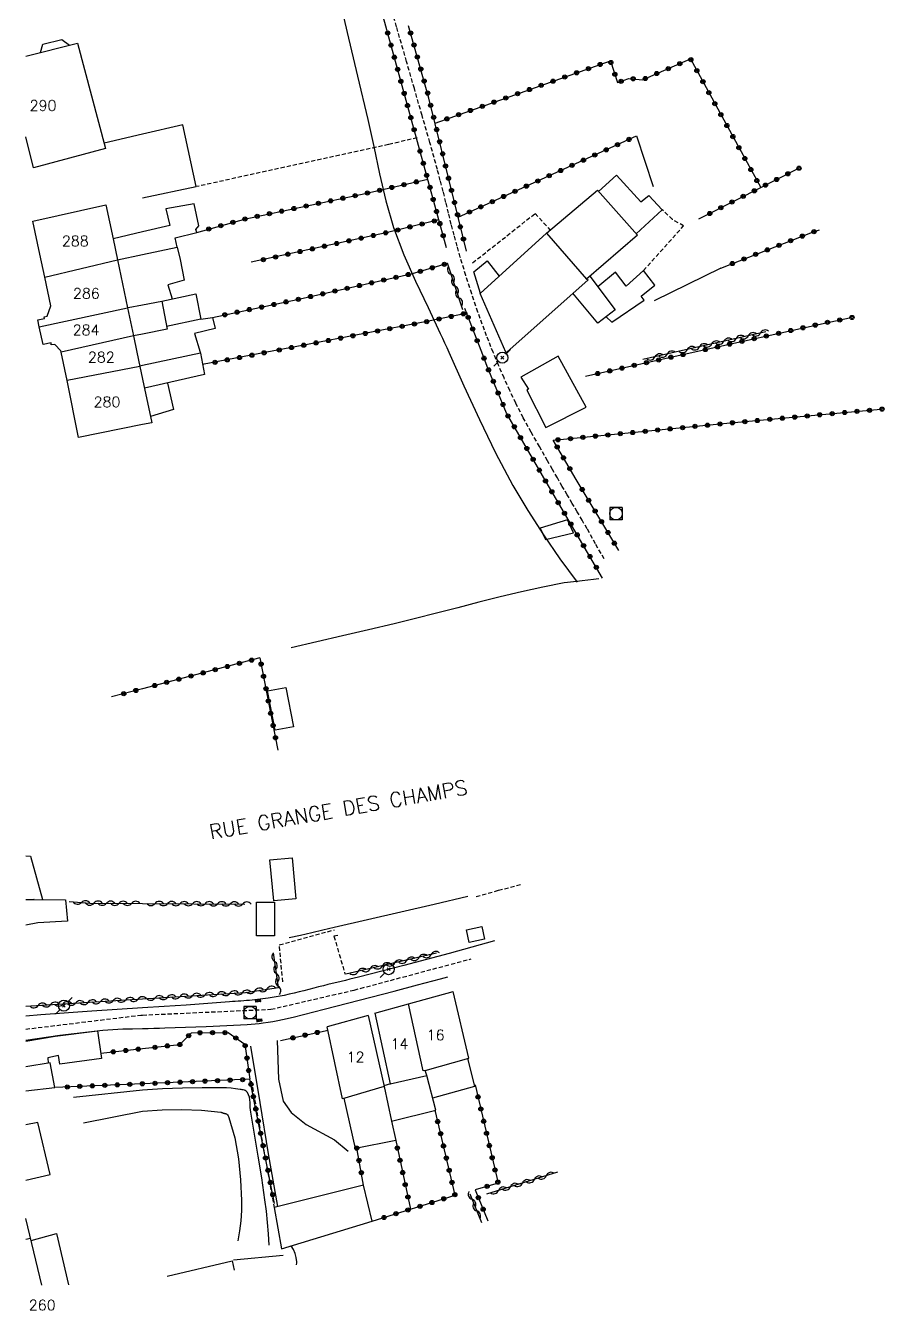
# Model space of a CAD drawing. Header units: millimetres. Extents: x 149999 to 151001, y 153000 to 154001.
# Drawn here: x 150000 to 150102.9, y 153556.2 to 153710.2 of the extents above; entities that cross this region are included whole.
import ezdxf
from ezdxf.enums import TextEntityAlignment as Align

# ---------------------------------------------------------------- set-up
doc = ezdxf.new("R2010")
doc.units = ezdxf.units.MM
doc.linetypes.add('DASHED', pattern=[0.75, 0.5, -0.25])
doc.layers.get('0').update_dxf_attribs({"linetype": 'CONTINUOUS'})
for name, color, linetype in [('W0001', 6, 'DASHED'), ('W0008', 7, 'CONTINUOUS'), ('W0017', 7, 'CONTINUOUS'), ('W0070', 7, 'DASHED'), ('W0101', 7, 'CONTINUOUS'), ('W0104', 1, 'CONTINUOUS'), ('W0105', 7, 'CONTINUOUS'), ('W0112', 1, 'DASHED'), ('W0211', 2, 'CONTINUOUS'), ('W0214', 2, 'CONTINUOUS'), ('W0310', 3, 'CONTINUOUS'), ('W0322', 7, 'CONTINUOUS'), ('W0323', 7, 'CONTINUOUS'), ('W0333', 7, 'CONTINUOUS'), ('W0401', 7, 'CONTINUOUS'), ('W0420', 7, 'CONTINUOUS'), ('W0473', 7, 'CONTINUOUS'), ('W0989', 7, 'CONTINUOUS'), ('W0991', 7, 'CONTINUOUS'), ('W1102', 7, 'CONTINUOUS')]:
    doc.layers.add(name, color=color, linetype=linetype)
doc.styles.get("Standard").update_dxf_attribs({"font": 'romans.shx', "width": 0.85})

# ---------------------------------------------------------------- blocks, each defined once
blk = doc.blocks.new('T473')
for p, q in [((-0.166667, 0.166667), (0.166667, -0.166667)), ((-0.166667, -0.166667), (0.166667, 0.166667)), ((0.500001, 0.500001), (1.000002, 1.000002)), ((-1.000002, -1.000002), (-0.500001, -0.500001))]:
    blk.add_line(p, q)
blk.add_ellipse((0, 0), major_axis=(0.471405, 0.471405), ratio=1, start_param=5.4977871438, end_param=11.780972451)
blk = doc.blocks.new('T401')
for p, q in [((-0.3, 0.3), (0, 0.3)), ((-0.3, -0.25), (-0.3, 0.3)), ((-0.3, 0.15), (0, 0.15)), ((-0.3, 0), (0, 0)), ((0, 0.3), (0, -0.25)), ((-0.3, -0.15), (0, -0.15)), ((-0.3, -0.25), (-0.3, -0.3)), ((-0.3, -0.3), (0, -0.3)), ((0, -0.3), (0, -0.25))]:
    blk.add_line(p, q)
blk = doc.blocks.new('T420')
for p, q in [((0.75, 0.75), (-0.75, 0.75)), ((-0.75, 0.75), (-0.75, -0.75)), ((0.75, 0.75), (0.75, -0.75)), ((0.75, -0.75), (-0.75, -0.75))]:
    blk.add_line(p, q)
blk.add_ellipse((0, 0), major_axis=(-0.53, 0.53), ratio=1, start_param=3.926991, end_param=10.210176)
blk = doc.blocks.new('t323o')
at = {"color": 0, "linetype": 'Continuous'}
for radius in [0.25, 0.15]:
    blk.add_circle((0, 0), radius, dxfattribs=at)
blk = doc.blocks.new('t310o')
at = {"color": 0, "linetype": 'Continuous'}
for centre, start, end in [((-0.5, 0.38), 216.8699, 323.1304), ((0.5, -0.37), 36.8699, 143.1303)]:
    blk.add_arc(centre, 0.625, start, end, dxfattribs=at)
blk = doc.blocks.new('t322o')
at = {"color": 0, "linetype": 'Continuous'}
for radius in [0.25, 0.15]:
    blk.add_circle((0, 0), radius, dxfattribs=at)

msp = doc.modelspace()

# ---------------------------------------------------------------- linework, layer by layer
at = {"layer": 'W0001'}
for points in [[(150014, 153591.55), (150029.39, 153592.24), (150039.37, 153594.55), (150053.39, 153598.29)], [(150000, 153589.86), (150013.79, 153591.54), (150014, 153591.55)]]:
    msp.add_lwpolyline(points, dxfattribs=at)
at = {"layer": 'W0008'}
for points in [[(150056.17, 153600.46), (150050.75, 153598.91), (150045.33, 153597.48), (150039.89, 153596.1), (150039.36, 153595.97), (150038.84, 153595.84), (150038.32, 153595.71), (150037.79, 153595.59), (150037.27, 153595.46), (150036.74, 153595.33), (150036.22, 153595.2), (150035.69, 153595.07), (150035.1, 153594.93), (150034.51, 153594.77), (150033.93, 153594.62), (150033.34, 153594.47), (150032.75, 153594.32), (150032.16, 153594.17), (150031.57, 153594.04), (150030.97, 153593.91), (150030.02, 153593.74), (150029.06, 153593.59), (150028.11, 153593.46), (150027.14, 153593.35), (150026.81, 153593.31), (150026.47, 153593.28), (150026.13, 153593.25), (150025.79, 153593.23), (150025.45, 153593.21), (150025.11, 153593.18), (150024.78, 153593.16), (150024.44, 153593.13), (150021.83, 153592.93), (150019.22, 153592.75), (150016.61, 153592.57), (150014, 153592.4)], [(150014, 153589.94), (150014.67, 153589.95), (150015.34, 153589.96), (150016.02, 153589.98), (150016.69, 153590.01), (150019.15, 153590.1), (150021.62, 153590.19), (150024.09, 153590.29), (150026.55, 153590.43), (150027.03, 153590.46), (150027.5, 153590.5), (150027.98, 153590.54), (150028.45, 153590.6), (150029.04, 153590.68), (150029.62, 153590.78), (150030.2, 153590.89), (150030.78, 153591.01), (150032.03, 153591.29), (150033.28, 153591.6), (150034.53, 153591.93), (150035.77, 153592.25), (150038.57, 153592.96), (150041.36, 153593.69), (150044.14, 153594.42), (150046.93, 153595.16), (150049.72, 153595.9), (150050.6, 153596.13)], [(150014, 153592.4), (150007.91, 153592.01), (150001.83, 153591.57), (150000, 153591.4)], [(150000, 153588.52), (150004.09, 153589.14), (150009.26, 153589.73), (150010.44, 153589.82), (150011.63, 153589.88), (150012.81, 153589.91), (150014, 153589.94)]]:
    msp.add_lwpolyline(points, dxfattribs=at)
at = {"layer": 'W0017'}
for points in [[(150030.15, 153588.49), (150030.3, 153583.87), (150030.86, 153581.23), (150031.8, 153579.86), (150033.6, 153578.41), (150036.99, 153576.58), (150038.63, 153575.24)], [(150030.23, 153568.6), (150029.09, 153574.91), (150028.11, 153581.07), (150026.99, 153587.81)]]:
    msp.add_lwpolyline(points, dxfattribs=at)
at = {"layer": 'W0070'}
for points in [[(150056.02, 153671), (150055.75, 153671.66), (150055.49, 153672.33), (150055.23, 153672.99), (150054.97, 153673.66), (150054.18, 153675.83), (150053.44, 153678.01), (150052.74, 153680.21), (150052.07, 153682.42), (150051.7, 153683.72), (150051.34, 153685.03), (150051, 153686.34), (150050.67, 153687.66), (150050.35, 153688.97), (150050.02, 153690.29), (150049.68, 153691.6), (150049.33, 153692.91), (150048.43, 153696.15), (150047.5, 153699.39), (150046.57, 153702.62), (150045.64, 153705.85), (150044.44, 153710.02), (150043.23, 153714.19)], [(150069.32, 153646.23), (150068.28, 153648.04), (150067.27, 153649.84), (150066.69, 153650.86), (150066.1, 153651.88), (150065.5, 153652.89), (150064.9, 153653.91), (150064.3, 153654.92), (150063.71, 153655.94), (150063.12, 153656.96), (150062.53, 153657.98), (150061.56, 153659.69), (150060.58, 153661.41), (150059.63, 153663.14), (150058.73, 153664.9), (150058.01, 153666.41), (150057.32, 153667.93), (150056.65, 153669.46), (150056.02, 153671)]]:
    msp.add_lwpolyline(points, dxfattribs=at)
at = {"layer": 'W0101'}
for points in [[(150000, 153706.49), (150006.2, 153708.05), (150009.56, 153695.42), (150000.95, 153693.12)], [(150000.95, 153693.12), (150000, 153696.82)], [(150002.28, 153679.99), (150001.69, 153682.77), (150000.85, 153686.71), (150009.62, 153688.68), (150010.47, 153684.61), (150011, 153682.08)], [(150011, 153682.08), (150012.2, 153676.35)], [(150001.63, 153674.04), (150001.44, 153674.89), (150002.25, 153675.04), (150002.2, 153675.27), (150002.57, 153675.35), (150003.01, 153676.58), (150002.28, 153679.99)], [(150012.2, 153676.35), (150012.91, 153672.96)], [(150004.26, 153671), (150004.22, 153671.17), (150003.48, 153671.92), (150003.07, 153671.88), (150003.04, 153672.12), (150002.1, 153671.95), (150001.63, 153674.04)], [(150012.91, 153672.96), (150013.33, 153671)], [(150004.95, 153667.6), (150004.26, 153671)], [(150013.33, 153671), (150013.68, 153669.3)], [(150013.68, 153669.3), (150014, 153667.78)], [(150006.34, 153660.8), (150004.95, 153667.6)], [(150014, 153667.78), (150015.1, 153662.55), (150014, 153662.33)], [(150014, 153662.33), (150006.34, 153660.8)], [(150045.86, 153592.91), (150051.22, 153594.39)], [(150047.88, 153584.92), (150053.09, 153586.38), (150051.22, 153594.39)], [(150041.84, 153591.79), (150045.86, 153592.91)], [(150041.02, 153591.5), (150042.95, 153582.97), (150037.97, 153581.52), (150036.14, 153590.15)], [(150041.02, 153591.5), (150036.14, 153590.15)], [(150041.84, 153591.79), (150043.68, 153583.29), (150048.07, 153584.31), (150047.88, 153584.92)], [(150001.93, 153559.15), (150000, 153567.17)]]:
    msp.add_lwpolyline(points, dxfattribs=at)
at = {"layer": 'W0104'}
for points in [[(150001.78, 153706.94), (150001.77, 153706.94), (150002.07, 153707.92), (150004.31, 153708.51), (150005.25, 153707.81), (150005.24, 153707.81)], [(150014, 153689.52), (150020.44, 153690.86), (150018.83, 153698.27), (150014, 153697.14)], [(150014, 153697.14), (150009.39, 153696.06), (150009.39, 153696.05)], [(150068.64, 153690.27), (150068.65, 153690.27), (150070.79, 153692.23), (150073.7, 153689.03), (150074.67, 153689.81), (150076.28, 153688.09), (150073.16, 153685.22), (150073.16, 153685.22)], [(150062.4, 153685.27), (150068.5, 153690.42), (150073.3, 153685.06)], [(150018.15, 153683.6), (150017.89, 153684.74), (150020.49, 153685.38), (150020.39, 153685.74), (150020.73, 153686.17), (150020.19, 153688.78), (150016.79, 153688.2), (150017.29, 153686.21), (150014, 153685.44)], [(150014, 153685.44), (150010.47, 153684.61), (150010.47, 153684.61)], [(150054.46, 153678.05), (150062.4, 153685.27)], [(150062.4, 153685.27), (150067.2, 153679.77)], [(150073.3, 153685.06), (150067.2, 153679.77)], [(150014, 153682.72), (150018.15, 153683.6)], [(150018.15, 153683.6), (150018.49, 153682.14), (150018.97, 153679.64), (150017.02, 153679.07), (150017.56, 153677.4)], [(150011, 153682.08), (150011, 153682.08), (150014, 153682.72)], [(150054.46, 153678.05), (150054.48, 153678.06), (150053.7, 153680.63), (150055.29, 153681.95), (150056.73, 153680.11), (150056.72, 153680.1)], [(150074.03, 153680.8), (150071.95, 153678.94), (150071.94, 153678.94), (150070.67, 153680.62), (150068.55, 153678.86)], [(150069.55, 153675.26), (150069.55, 153675.26), (150070.24, 153674.61), (150074.1, 153677.24), (150073.76, 153677.71), (150075.37, 153679.03), (150074.03, 153680.8)], [(150067.2, 153679.77), (150067.38, 153679.67), (150057.66, 153671)], [(150067.59, 153680.12), (150067.6, 153680.12), (150070.63, 153676.08), (150068.55, 153674.51), (150065.58, 153678.07)], [(150016.31, 153677.14), (150016.32, 153677.13), (150020.37, 153678.01), (150020.98, 153674.99)], [(150057.54, 153671), (150054.46, 153678.05)], [(150012.2, 153676.35), (150012.2, 153676.35), (150012.26, 153676.36)], [(150012.26, 153676.36), (150014, 153676.7)], [(150014, 153676.7), (150016.31, 153677.14)], [(150016.31, 153677.14), (150016.95, 153673.77), (150014, 153673.18)], [(150020.98, 153674.99), (150016.89, 153674.08), (150016.89, 153674.08)], [(150020.98, 153674.99), (150022.4, 153675.19), (150022.7, 153673.87), (150020.22, 153673.26), (150020.92, 153671)], [(150014, 153673.18), (150012.91, 153672.96), (150012.91, 153672.96)], [(150020.92, 153671), (150020.95, 153670.89), (150020.95, 153670.89), (150014, 153669.41)], [(150020.95, 153670.89), (150021.42, 153668.33), (150014.23, 153666.68), (150014.23, 153666.69)], [(150057.58, 153670.92), (150057.54, 153671)], [(150057.66, 153671), (150057.58, 153670.92)], [(150014, 153669.41), (150013.67, 153669.34), (150013.67, 153669.33)], [(150016.98, 153667.31), (150016.98, 153667.31), (150017.73, 153664.14), (150014.94, 153663.32)], [(150000, 153605.41), (150001, 153605.42), (150000.99, 153605.42), (150004.75, 153605.37), (150004.99, 153602.81), (150001.47, 153602.6), (150000, 153602.31)], [(150000, 153588.4), (150003.52, 153589.02), (150008.62, 153589.66), (150009.09, 153586.35), (150004.07, 153585.66), (150003.94, 153586.7), (150002.65, 153586.4), (150002.7, 153585.77)], [(150000, 153582.45), (150003.49, 153582.87), (150002.94, 153585.81), (150000, 153585.36)], [(150048.77, 153581.62), (150048.77, 153581.62), (150053.8, 153583.03), (150052.96, 153586.34)], [(150043.83, 153578.84), (150049.15, 153580.16), (150048.07, 153584.31), (150048.06, 153584.31)], [(150042.95, 153582.97), (150042.96, 153582.97), (150043.83, 153578.84), (150044.34, 153576.51), (150039.51, 153575.57), (150038.18, 153581.58), (150038.19, 153581.59)], [(150043.68, 153583.29), (150043.71, 153583.3), (150042.93, 153583.08)], [(150000, 153571.76), (150002.95, 153572.45), (150001.46, 153578.68), (150000, 153578.4)], [(150000.64, 153564.53), (150003.69, 153565.38), (150005.14, 153559.21)], [(150000, 153564.7), (150000.56, 153564.82)], [(150016.96, 153560.25), (150024.73, 153562.09)], [(150024.73, 153562.09), (150024.98, 153560.95)]]:
    msp.add_lwpolyline(points, dxfattribs=at)
for points in [[(150059.33, 153668), (150060.23, 153666.59), (150060.04, 153666.47), (150062.32, 153661.99), (150067.17, 153664.42), (150063.79, 153670.53)], [(150029.9, 153625.7), (150028.99, 153630.41), (150031.17, 153630.83), (150032.08, 153626.12)], [(150029.72, 153605.23), (150029.25, 153610.14), (150031.91, 153610.39), (150032.38, 153605.48)], [(150029.83, 153605.08), (150029.83, 153601.05), (150027.65, 153601.05), (150027.66, 153605.09)], [(150054.99, 153600.63), (150053.14, 153600.24), (150052.82, 153601.77), (150054.67, 153602.16)], [(150029.76, 153568.49), (150030.67, 153563.53), (150041.51, 153566.83), (150040.48, 153571.17)]]:
    msp.add_lwpolyline(points, close=True, dxfattribs=at)
at = {"layer": 'W0105'}
msp.add_lwpolyline([(150065.64, 153649.35), (150064.91, 153650.92), (150061.66, 153649.91), (150062.27, 153648.54)], close=True, dxfattribs=at)
at = {"layer": 'W0112'}
for points in [[(150046.92, 153696.72), (150043.49, 153695.9), (150020.44, 153690.86)], [(150053.55, 153681.72), (150061.05, 153687.64), (150062.85, 153685.65)], [(150078.84, 153686.16), (150077.49, 153686.93), (150076.28, 153688.09), (150076.28, 153688.09)], [(150074.03, 153680.8), (150078.84, 153686.16)], [(150059.31, 153607.16), (150057.85, 153606.77), (150056.6, 153606.46), (150056.61, 153606.46), (150053.76, 153605.67)], [(150030.8, 153595.53), (150030.39, 153599.97), (150037.02, 153601.77)], [(150037.41, 153601.08), (150036.94, 153601), (150038.26, 153596.46)], [(150027.03, 153583.63), (150029.76, 153568.49)]]:
    msp.add_lwpolyline(points, dxfattribs=at)
at = {"layer": 'W0211'}
for points in [[(150014, 153582.56), (150005.72, 153581.66)], [(150029.19, 153563.95), (150029.09, 153565.31), (150028.98, 153566.67), (150028.84, 153568.03), (150028.67, 153569.38), (150028.3, 153572.02), (150027.86, 153574.65), (150027.4, 153577.28), (150026.96, 153579.91), (150026.91, 153580.48), (150026.89, 153581.08), (150026.8, 153581.7), (150026.57, 153582.26), (150026.5, 153582.35), (150026.4, 153582.43), (150026.3, 153582.49), (150026.2, 153582.53), (150026.07, 153582.58), (150025.94, 153582.6), (150025.81, 153582.62), (150025.68, 153582.63), (150025.15, 153582.7), (150024.62, 153582.77), (150024.08, 153582.81), (150023.54, 153582.83), (150021.16, 153582.84), (150018.77, 153582.8), (150016.38, 153582.7), (150014, 153582.56)], [(150032.46, 153561.61), (150032.46, 153561.64), (150032.48, 153561.8), (150032.48, 153561.97), (150032.41, 153562.47), (150032.28, 153562.97), (150032.08, 153563.44), (150031.82, 153563.88)]]:
    msp.add_lwpolyline(points, dxfattribs=at)
at = {"layer": 'W0214'}
for points in [[(150037.34, 153714.52), (150038.54, 153709.32), (150039.76, 153704.12), (150040.98, 153698.92), (150041.7, 153695.67), (150042.38, 153692.4), (150043.14, 153689.15), (150044.09, 153685.95), (150045.31, 153682.7), (150046.72, 153679.52), (150048.21, 153676.39), (150049.68, 153673.25), (150049.94, 153672.69), (150050.19, 153672.13), (150050.45, 153671.56), (150050.71, 153671)], [(150050.71, 153671), (150052.52, 153666.97), (150054.36, 153662.94), (150056.29, 153658.95), (150058.38, 153655.04), (150060.15, 153652.04), (150062.03, 153649.11), (150064.01, 153646.24), (150066.08, 153643.44)], [(150006.91, 153578.61), (150014, 153580.01)], [(150014, 153580.01), (150016.35, 153580.19), (150018.7, 153580.23), (150021.05, 153580.13), (150023.4, 153579.9), (150023.43, 153579.89), (150023.47, 153579.88), (150023.5, 153579.87), (150023.54, 153579.86), (150023.57, 153579.84), (150023.6, 153579.83), (150023.63, 153579.82), (150023.67, 153579.8), (150023.72, 153579.79), (150023.78, 153579.78), (150023.83, 153579.76), (150023.88, 153579.75), (150023.94, 153579.74), (150023.99, 153579.72), (150024.05, 153579.69), (150024.09, 153579.66), (150024.18, 153579.57), (150024.25, 153579.47), (150024.3, 153579.37), (150024.35, 153579.26), (150025.07, 153576.82), (150025.5, 153574.32), (150025.73, 153571.81), (150025.84, 153569.31), (150025.84, 153568.1), (150025.77, 153566.89), (150025.63, 153565.69), (150025.42, 153564.5)]]:
    msp.add_lwpolyline(points, dxfattribs=at)
at = {"layer": 'W0310'}
for points in [[(150052.4, 153676.09), (150050.53, 153681.67)], [(150088.69, 153673.47), (150077.81, 153671)], [(150077.81, 153671), (150073.94, 153670.12)], [(150005.19, 153605.16), (150007.67, 153604.96), (150014, 153604.93)], [(150014, 153604.93), (150026.27, 153604.86)], [(150014, 153593.49), (150026.32, 153594.27), (150030.28, 153594.87), (150029.68, 153599)], [(150049.24, 153598.95), (150038.36, 153596.44)], [(150000, 153592.61), (150014, 153593.49)], [(150063.71, 153572.7), (150055.21, 153570.09)], [(150053.21, 153570.12), (150054.61, 153566.69)]]:
    msp.add_lwpolyline(points, dxfattribs=at)
at = {"layer": 'W0322'}
for points in [[(150046.93, 153696.24), (150039.05, 153725.18), (150034.67, 153739.68), (150031.94, 153750.49), (150029.25, 153762.63), (150026.71, 153777.58), (150025.19, 153786.29)], [(150052.81, 153683.13), (150051.37, 153688.99), (150048.32, 153701.47), (150045.87, 153710.15)], [(150050.42, 153683.54), (150046.93, 153696.24)], [(150054.64, 153671), (150052.62, 153676.24)], [(150069.13, 153643.93), (150062.35, 153655.48), (150057.61, 153663.7), (150055.29, 153669.3), (150054.64, 153671)], [(150071.08, 153647.22), (150065.96, 153655.75)]]:
    msp.add_lwpolyline(points, dxfattribs=at)
at = {"layer": 'W0323'}
for points in [[(150049.05, 153698.48), (150070.06, 153705.94), (150070.93, 153703.33), (150072.26, 153703.84), (150073.91, 153703.67), (150079.66, 153706.17), (150088.07, 153690.75)], [(150051.81, 153687.19), (150073.21, 153696.94)], [(150092.62, 153693.05), (150085.36, 153689.37), (150080.63, 153686.96)], [(150020.49, 153685.38), (150026.39, 153687.01), (150040.69, 153690.03), (150048.17, 153691.74)], [(150049.51, 153686.88), (150043.37, 153685.37), (150027.01, 153681.79)], [(150083.28, 153681.1), (150094.29, 153685.41), (150095.12, 153685.7)], [(150022.4, 153675.19), (150032.54, 153677.32), (150046.33, 153680.44), (150050.58, 153681.67)], [(150052.94, 153675.71), (150048.08, 153674.69), (150033.12, 153671.81), (150028.9, 153671)], [(150079.97, 153671), (150095.92, 153674.55), (150098.73, 153675.12)], [(150028.9, 153671), (150021.2, 153669.52)], [(150067.06, 153668.12), (150079.97, 153671)], [(150065.95, 153655.75), (150063.22, 153660.45), (150084, 153662.49), (150102.46, 153664.18)], [(150028.07, 153634.36), (150014, 153630.67)], [(150028.07, 153634.36), (150030.22, 153623.31)], [(150014, 153630.67), (150010.3, 153629.7)], [(150030.55, 153588.49), (150036.23, 153589.74)], [(150014, 153587.52), (150018.48, 153588.01), (150019.86, 153589.41), (150024.27, 153589.45), (150026.27, 153588.04), (150026.87, 153583.85)], [(150009, 153586.98), (150014, 153587.52)], [(150029.82, 153568.94), (150026.87, 153583.85), (150014, 153583.31)], [(150014, 153583.31), (150003.49, 153582.87)], [(150053.86, 153583.2), (150056.61, 153571.39), (150053.85, 153570.6)], [(150041.51, 153566.83), (150051.45, 153569.94), (150049.05, 153580.14)], [(150044.34, 153576.51), (150046.12, 153568.27)], [(150040.48, 153571.17), (150039.67, 153575.6)], [(150053.85, 153570.6), (150055.38, 153566.88)]]:
    msp.add_lwpolyline(points, dxfattribs=at)
at = {"layer": 'W0333'}
for points in [[(150073.21, 153696.94), (150075.18, 153690.88)], [(150083.28, 153681.1), (150075.3, 153677.18)], [(150068.69, 153643.84), (150068.03, 153643.77), (150067.36, 153643.69), (150066.7, 153643.62), (150066.03, 153643.54), (150065.66, 153643.49), (150065.28, 153643.45), (150064.91, 153643.41), (150064.54, 153643.35), (150061.97, 153642.84), (150059.4, 153642.28), (150056.85, 153641.68), (150054.31, 153641.04), (150051.78, 153640.38), (150049.24, 153639.73), (150046.7, 153639.08), (150044.15, 153638.46), (150041.07, 153637.73), (150037.98, 153637.01), (150034.9, 153636.28), (150031.81, 153635.56)], [(150000, 153610.64), (150000.58, 153610.6), (150002.01, 153605.4)], [(150052.96, 153605.75), (150048.96, 153604.82), (150044.96, 153603.89), (150040.96, 153602.96), (150036.95, 153602.03), (150035.61, 153601.72), (150034.27, 153601.41), (150032.92, 153601.1), (150031.58, 153600.79)], [(150024.88, 153562.19), (150030.85, 153562.77)]]:
    msp.add_lwpolyline(points, dxfattribs=at)
at = {"layer": 'W1102'}
for points in [[(150002.28, 153679.99), (150011, 153682.08)], [(150001.63, 153674.04), (150012.2, 153676.35)], [(150012.91, 153672.96), (150004.26, 153671)], [(150013.68, 153669.3), (150004.95, 153667.6)], [(150047.88, 153584.92), (150047.64, 153584.87), (150045.86, 153592.91)]]:
    msp.add_lwpolyline(points, dxfattribs=at)

# ---------------------------------------------------------------- block references
at = {"layer": 'W0310'}
for p, rotation in [((150050.97, 153680.35), 108.524218486485), ((150051.45, 153678.93), 108.524218486485), ((150051.93, 153677.51), 108.524218486485), ((150083.66, 153672.33), 192.776562370052), ((150085.13, 153672.66), 192.776562370052), ((150086.59, 153672.99), 192.776562370052), ((150088.05, 153673.32), 192.776562370052), ((150076.86, 153670.78), 192.776562370052), ((150079.28, 153671.33), 192.776562370052), ((150080.74, 153671.66), 192.776562370052), ((150082.2, 153672), 192.776562370052), ((150075.4, 153670.45), 192.776562370052), ((150006.68, 153605.04), 355.3564950604482), ((150008.18, 153604.96), 359.704155230737), ((150009.68, 153604.95), 359.704155230737), ((150011.18, 153604.94), 359.704155230737), ((150012.68, 153604.93), 359.704155230737), ((150015.5, 153604.92), 359.7041552306183), ((150017, 153604.91), 359.7041552306183), ((150018.5, 153604.9), 359.7041552306183), ((150020, 153604.89), 359.7041552306183), ((150021.5, 153604.89), 359.7041552306183), ((150023, 153604.88), 359.7041552306183), ((150024.5, 153604.87), 359.7041552306183), ((150026, 153604.86), 359.7041552306183), ((150029.83, 153597.99), 98.2195115310018), ((150047.13, 153598.46), 193.0009500831963), ((150048.59, 153598.8), 193.0009500831963), ((150030.05, 153596.51), 98.2195115310018), ((150041.28, 153597.11), 193.0009500831963), ((150042.74, 153597.45), 193.0009500831963), ((150044.21, 153597.79), 193.0009500831963), ((150045.67, 153598.12), 193.0009500831963), ((150030.26, 153595.02), 98.2195115310018), ((150039.82, 153596.77), 193.0009500831963), ((150019.99, 153593.87), 3.616358622490965), ((150021.49, 153593.97), 3.616358622490965), ((150022.98, 153594.06), 3.616358622490965), ((150024.48, 153594.16), 3.616358622490965), ((150025.98, 153594.25), 3.616358622490965), ((150027.46, 153594.45), 8.633197972465673), ((150028.95, 153594.67), 8.633197972465673), ((150001.5, 153592.7), 3.616358622582332), ((150002.99, 153592.8), 3.616358622582332), ((150004.49, 153592.89), 3.616358622582332), ((150005.99, 153592.99), 3.616358622582332), ((150007.49, 153593.08), 3.616358622582332), ((150008.98, 153593.18), 3.616358622582332), ((150010.48, 153593.27), 3.616358622582332), ((150011.98, 153593.37), 3.616358622582332), ((150013.47, 153593.46), 3.616358622582332), ((150015.5, 153593.59), 3.616358622490965), ((150016.99, 153593.68), 3.616358622490965), ((150018.49, 153593.78), 3.616358622490965), ((150062.38, 153572.29), 197.0387616599823), ((150058.08, 153570.97), 197.0387616599823), ((150059.52, 153571.41), 197.0387616599823), ((150060.95, 153571.85), 197.0387616599823), ((150053.48, 153569.46), 292.2011780405559), ((150056.65, 153570.53), 197.0387616599823), ((150054.04, 153568.08), 292.2011780405559)]:
    msp.add_blockref('t310o', p, dxfattribs=dict(at, rotation=rotation))
at = {"layer": 'W0322'}
for p, rotation in [((150043.38, 153709.27), 105.2443941140604), ((150046.12, 153709.28), 105.7717146743689), ((150046.52, 153707.84), 105.7717146743689), ((150043.78, 153707.82), 105.2443941140604), ((150044.17, 153706.37), 105.2443941140604), ((150046.93, 153706.4), 105.7717146743689), ((150044.57, 153704.93), 105.2443941140604), ((150047.34, 153704.95), 105.7717146743689), ((150044.96, 153703.48), 105.2443941140604), ((150047.75, 153703.51), 105.7717146743689), ((150045.36, 153702.03), 105.2443941140604), ((150048.16, 153702.07), 105.7717146743689), ((150045.75, 153700.58), 105.2443941140604), ((150048.53, 153700.61), 103.7224986843263), ((150046.15, 153699.14), 105.2443941140604), ((150048.89, 153699.16), 103.7224986843263), ((150046.54, 153697.69), 105.2443941140604), ((150049.24, 153697.7), 103.7224986843263), ((150049.6, 153696.24), 103.7224986843263), ((150047.25, 153695.11), 105.3611554799256), ((150049.96, 153694.79), 103.7224986843263), ((150047.64, 153693.66), 105.3611554799256), ((150050.31, 153693.33), 103.7224986843263), ((150048.04, 153692.22), 105.3611554799256), ((150050.67, 153691.87), 103.7224986843263), ((150048.44, 153690.77), 105.3611554799256), ((150051.02, 153690.41), 103.7224986843263), ((150048.83, 153689.32), 105.3611554799256), ((150049.23, 153687.88), 105.3611554799256), ((150051.38, 153688.96), 103.7530705857188), ((150049.63, 153686.43), 105.3611554799256), ((150051.74, 153687.5), 103.7530705857188), ((150050.03, 153684.99), 105.3611554799256), ((150052.09, 153686.04), 103.7530705857188), ((150052.45, 153684.59), 103.7530705857188), ((150053.02, 153675.2), 111.0795142907213), ((150053.56, 153673.8), 111.0795142907213), ((150054.1, 153672.4), 111.0795142907213), ((150054.91, 153670.29), 111.0795142907213), ((150055.46, 153668.89), 112.5412469971977), ((150056.04, 153667.51), 112.5412469971977), ((150056.61, 153666.12), 112.5412469971977), ((150057.19, 153664.74), 112.5412469971977), ((150057.8, 153663.37), 119.900602413429), ((150058.55, 153662.07), 119.900602413429), ((150059.3, 153660.77), 119.900602413429), ((150060.05, 153659.47), 119.900602413429), ((150060.8, 153658.17), 119.900602413429), ((150061.54, 153656.87), 119.900602413429), ((150062.29, 153655.57), 119.900602413429), ((150063.05, 153654.28), 120.456649541263), ((150066.69, 153654.55), 120.9480787273232), ((150063.81, 153652.98), 120.456649541263), ((150067.46, 153653.26), 120.9480787273232), ((150064.57, 153651.69), 120.456649541263), ((150068.23, 153651.97), 120.9480787273232), ((150065.33, 153650.4), 120.456649541263), ((150069, 153650.69), 120.9480787273232), ((150069.77, 153649.4), 120.9480787273232), ((150066.09, 153649.11), 120.456649541263), ((150066.85, 153647.81), 120.456649541263), ((150070.54, 153648.11), 120.9480787273232), ((150067.61, 153646.52), 120.456649541263), ((150068.37, 153645.23), 120.456649541263)]:
    msp.add_blockref('t322o', p, dxfattribs=dict(at, rotation=rotation))
at = {"layer": 'W0323'}
for p, rotation in [((150067.43, 153705.01), 19.55197253288359), ((150068.84, 153705.51), 19.55197253288359), ((150070.12, 153705.74), 288.5137600230411), ((150077, 153705.01), 23.43008977680421), ((150078.38, 153705.61), 23.43008977680421), ((150079.71, 153706.08), 298.6151457770416), ((150080.43, 153704.76), 298.6151457770416), ((150063.19, 153703.5), 19.55197253288359), ((150064.6, 153704), 19.55197253288359), ((150066.02, 153704.51), 19.55197253288359), ((150070.6, 153704.32), 288.5137600230411), ((150071.35, 153703.49), 21.24218941724225), ((150072.79, 153703.79), 354.0962369956079), ((150074.25, 153703.82), 23.43008977680421), ((150075.62, 153704.42), 23.43008977680421), ((150081.15, 153703.44), 298.6151457770416), ((150058.95, 153702), 19.55197253288359), ((150060.36, 153702.5), 19.55197253288359), ((150061.77, 153703), 19.55197253288359), ((150081.86, 153702.13), 298.6151457770416), ((150054.71, 153700.49), 19.55197253288359), ((150056.12, 153700.99), 19.55197253288359), ((150057.53, 153701.49), 19.55197253288359), ((150082.58, 153700.81), 298.6151457770416), ((150050.47, 153698.98), 19.55197253288359), ((150051.88, 153699.49), 19.55197253288359), ((150053.29, 153699.99), 19.55197253288359), ((150083.3, 153699.49), 298.6151457770416), ((150084.02, 153698.18), 298.6151457770416), ((150070.92, 153695.9), 24.487515278377), ((150072.29, 153696.52), 24.487515278377), ((150084.74, 153696.86), 298.6151457770416), ((150085.46, 153695.54), 298.6151457770416), ((150066.83, 153694.03), 24.487515278377), ((150068.19, 153694.65), 24.487515278377), ((150069.56, 153695.27), 24.487515278377), ((150086.17, 153694.23), 298.6151457770416), ((150064.1, 153692.79), 24.487515278377), ((150065.46, 153693.41), 24.487515278377), ((150086.89, 153692.91), 298.6151457770416), ((150092.67, 153693.07), 206.842857242251), ((150045.34, 153691.09), 12.85357993358964), ((150046.8, 153691.43), 12.85357993358964), ((150060, 153690.92), 24.487515278377), ((150061.37, 153691.54), 24.487515278377), ((150062.73, 153692.17), 24.487515278377), ((150087.61, 153691.59), 298.6151457770416), ((150088.65, 153691.04), 206.842857242251), ((150089.99, 153691.72), 206.842857242251), ((150091.33, 153692.4), 206.842857242251), ((150038.01, 153689.47), 11.91328254637723), ((150039.48, 153689.78), 11.91328254637723), ((150040.95, 153690.09), 12.85357993358964), ((150042.41, 153690.42), 12.85357993358964), ((150043.87, 153690.76), 12.85357993358964), ((150057.27, 153689.68), 24.487515278377), ((150058.64, 153690.3), 24.487515278377), ((150085.98, 153689.69), 206.842857242251), ((150087.32, 153690.36), 206.842857242251), ((150030.68, 153687.92), 11.91328254637723), ((150032.14, 153688.23), 11.91328254637723), ((150033.61, 153688.54), 11.91328254637723), ((150035.08, 153688.85), 11.91328254637723), ((150036.55, 153689.16), 11.91328254637723), ((150053.18, 153687.81), 24.487515278377), ((150054.54, 153688.44), 24.487515278377), ((150055.91, 153689.06), 24.487515278377), ((150083.3, 153688.33), 207.0481407368542), ((150084.64, 153689.01), 207.0481407368542), ((150024.83, 153686.58), 15.45891213713036), ((150026.27, 153686.98), 15.45891213713036), ((150027.74, 153687.3), 11.91328254637723), ((150029.21, 153687.61), 11.91328254637723), ((150047.5, 153686.38), 193.7393995865971), ((150048.96, 153686.74), 193.7393995865971), ((150081.97, 153687.64), 207.0481407368542), ((150021.94, 153685.78), 15.45891213713036), ((150023.38, 153686.18), 15.45891213713036), ((150041.66, 153685), 192.3488021267617), ((150043.13, 153685.32), 192.3488021267617), ((150044.59, 153685.67), 193.7393995865971), ((150046.04, 153686.03), 193.7393995865971), ((150093.06, 153684.93), 21.39023940794493), ((150094.46, 153685.47), 19.3897213014707), ((150034.34, 153683.4), 192.3488021267617), ((150035.8, 153683.72), 192.3488021267617), ((150037.27, 153684.04), 192.3488021267617), ((150038.73, 153684.36), 192.3488021267617), ((150040.2, 153684.68), 192.3488021267617), ((150088.87, 153683.28), 21.39023940794493), ((150090.27, 153683.83), 21.39023940794493), ((150091.66, 153684.38), 21.39023940794493), ((150028.48, 153682.11), 192.3488021267617), ((150029.94, 153682.43), 192.3488021267617), ((150031.41, 153682.76), 192.3488021267617), ((150032.87, 153683.08), 192.3488021267617), ((150084.68, 153681.64), 21.39023940794493), ((150086.08, 153682.19), 21.39023940794493), ((150087.47, 153682.74), 21.39023940794493), ((150045.84, 153680.32), 12.72703331417802), ((150047.29, 153680.71), 16.22652569477802), ((150048.73, 153681.13), 16.22652569477802), ((150050.17, 153681.55), 16.22652569477802), ((150038.52, 153678.67), 12.72703331417802), ((150039.99, 153679), 12.72703331417802), ((150041.45, 153679.33), 12.72703331417802), ((150042.91, 153679.66), 12.72703331417802), ((150044.38, 153679.99), 12.72703331417802), ((150031.2, 153677.04), 11.86389041275847), ((150032.67, 153677.35), 12.72703331417802), ((150034.13, 153677.68), 12.72703331417802), ((150035.6, 153678.01), 12.72703331417802), ((150037.06, 153678.34), 12.72703331417802), ((150025.33, 153675.81), 11.86389041275847), ((150026.8, 153676.12), 11.86389041275847), ((150028.27, 153676.42), 11.86389041275847), ((150029.74, 153676.73), 11.86389041275847), ((150052.45, 153675.61), 191.9415709493736), ((150023.86, 153675.5), 11.86389041275847), ((150045.11, 153674.11), 190.885100927745), ((150046.58, 153674.4), 190.885100927745), ((150048.05, 153674.68), 190.885100927745), ((150049.52, 153674.99), 191.9415709493736), ((150050.99, 153675.3), 191.9415709493736), ((150094.61, 153674.26), 12.56811747440779), ((150096.08, 153674.59), 11.39612910758491), ((150097.55, 153674.88), 11.39612910758491), ((150099.02, 153675.18), 11.39612910758491), ((150037.74, 153672.7), 190.885100927745), ((150039.21, 153672.98), 190.885100927745), ((150040.69, 153673.26), 190.885100927745), ((150042.16, 153673.55), 190.885100927745), ((150043.63, 153673.83), 190.885100927745), ((150087.29, 153672.63), 12.56811747440779), ((150088.75, 153672.96), 12.56811747440779), ((150090.22, 153673.28), 12.56811747440779), ((150091.68, 153673.61), 12.56811747440779), ((150093.15, 153673.94), 12.56811747440779), ((150028.57, 153670.94), 190.8664483132676), ((150030.38, 153671.28), 190.8664483132676), ((150031.85, 153671.57), 190.8664483132676), ((150033.32, 153671.85), 190.885100927745), ((150034.79, 153672.13), 190.885100927745), ((150036.27, 153672.41), 190.885100927745), ((150081.43, 153671.33), 12.56811747440779), ((150082.9, 153671.65), 12.56811747440779), ((150084.36, 153671.98), 12.56811747440779), ((150085.83, 153672.31), 12.56811747440779), ((150022.68, 153669.8), 190.8664483132676), ((150024.15, 153670.09), 190.8664483132676), ((150025.62, 153670.37), 190.8664483132676), ((150027.1, 153670.65), 190.8664483132676), ((150072.92, 153669.43), 12.56811747440779), ((150074.38, 153669.75), 12.56811747440779), ((150075.85, 153670.08), 12.56811747440779), ((150077.31, 153670.41), 12.56811747440779), ((150078.77, 153670.73), 12.56811747440779), ((150068.53, 153668.45), 12.56811747440779), ((150069.99, 153668.77), 12.56811747440779), ((150071.45, 153669.1), 12.56811747440779), ((150092.16, 153663.23), 5.227468968314786), ((150093.65, 153663.37), 5.227468968314786), ((150095.14, 153663.51), 5.227468968314786), ((150096.64, 153663.64), 5.227468968314786), ((150098.13, 153663.78), 5.227468968314786), ((150099.62, 153663.92), 5.227468968314786), ((150101.12, 153664.05), 5.227468968314786), ((150102.61, 153664.19), 5.227468968314786), ((150075.73, 153661.68), 5.597518133185671), ((150077.22, 153661.82), 5.597518133185671), ((150078.72, 153661.97), 5.597518133185671), ((150080.21, 153662.12), 5.597518133185671), ((150081.7, 153662.26), 5.597518133185671), ((150083.19, 153662.41), 5.597518133185671), ((150084.69, 153662.55), 5.227468968314786), ((150086.18, 153662.69), 5.227468968314786), ((150087.67, 153662.82), 5.227468968314786), ((150089.17, 153662.96), 5.227468968314786), ((150090.66, 153663.1), 5.227468968314786), ((150063.79, 153660.51), 5.597518133185671), ((150065.28, 153660.65), 5.597518133185671), ((150066.77, 153660.8), 5.597518133185671), ((150068.27, 153660.95), 5.597518133185671), ((150069.76, 153661.09), 5.597518133185671), ((150071.25, 153661.24), 5.597518133185671), ((150072.74, 153661.38), 5.597518133185671), ((150074.24, 153661.53), 5.597518133185671), ((150063.69, 153659.64), 120.1372672157084), ((150064.44, 153658.35), 120.1372672157084), ((150065.2, 153657.05), 120.1372672157084), ((150027.06, 153634.09), 194.6849114362496), ((150021.26, 153632.57), 194.6849114362496), ((150022.71, 153632.95), 194.6849114362496), ((150024.16, 153633.33), 194.6849114362496), ((150025.61, 153633.71), 194.6849114362496), ((150028.21, 153633.62), 281.0262923184632), ((150015.45, 153631.05), 194.6849114362496), ((150016.9, 153631.43), 194.6849114362496), ((150018.35, 153631.81), 194.6849114362496), ((150019.8, 153632.19), 194.6849114362496), ((150028.5, 153632.15), 281.0262923184632), ((150011.75, 153630.08), 194.6849114362496), ((150013.2, 153630.46), 194.6849114362496), ((150028.79, 153630.67), 281.0262923184632), ((150029.07, 153629.2), 281.0262923184632), ((150029.36, 153627.73), 281.0262923184632), ((150029.65, 153626.26), 281.0262923184632), ((150029.93, 153624.79), 281.0262923184632), ((150020.89, 153589.42), 0.4158386827142749), ((150022.39, 153589.43), 0.4158386827142749), ((150023.89, 153589.44), 0.4158386827142749), ((150034.95, 153589.46), 12.38451307468849), ((150016.98, 153587.85), 6.236688435402578), ((150018.47, 153588.01), 6.236688435402578), ((150019.53, 153589.07), 45.41160053122742), ((150025.18, 153588.8), 324.8296501396352), ((150026.3, 153587.87), 278.0802499384164), ((150032.02, 153588.81), 12.38451307468849), ((150033.48, 153589.14), 12.38451307468849), ((150010.49, 153587.14), 6.236688435327244), ((150011.99, 153587.3), 6.236688435327244), ((150013.48, 153587.46), 6.236688435327244), ((150015.49, 153587.68), 6.236688435402578), ((150026.51, 153586.39), 278.0802499384164), ((150026.72, 153584.9), 278.0802499384164), ((150010.98, 153583.18), 182.4023528942548), ((150012.48, 153583.25), 182.4023528942548), ((150013.98, 153583.31), 182.4023528942548), ((150015.5, 153583.37), 182.4023528943287), ((150017, 153583.44), 182.4023528943287), ((150018.5, 153583.5), 182.4023528943287), ((150019.99, 153583.56), 182.4023528943287), ((150021.49, 153583.63), 182.4023528943287), ((150022.99, 153583.69), 182.4023528943287), ((150024.49, 153583.75), 182.4023528943287), ((150025.99, 153583.81), 182.4023528943287), ((150026.99, 153583.24), 101.1946106985), ((150004.98, 153582.93), 182.4023528942548), ((150006.48, 153583), 182.4023528942548), ((150007.98, 153583.06), 182.4023528942548), ((150009.48, 153583.12), 182.4023528942548), ((150027.28, 153581.77), 101.1946106985), ((150054.2, 153581.74), 283.0853587233548), ((150027.57, 153580.3), 101.1946106985), ((150054.54, 153580.28), 283.0853587233548), ((150027.86, 153578.83), 101.1946106985), ((150049.37, 153578.78), 103.2283051342886), ((150054.88, 153578.82), 283.0853587233548), ((150028.15, 153577.36), 101.1946106985), ((150049.72, 153577.32), 103.2283051342886), ((150055.22, 153577.36), 283.0853587233548), ((150028.45, 153575.89), 101.1946106985), ((150039.67, 153575.6), 100.3788425663474), ((150044.54, 153575.6), 282.1593386821437), ((150050.06, 153575.86), 103.2283051342886), ((150055.56, 153575.9), 283.0853587233548), ((150028.74, 153574.41), 101.1946106985), ((150039.94, 153574.12), 100.3788425663474), ((150044.85, 153574.14), 282.1593386821437), ((150050.4, 153574.4), 103.2283051342886), ((150055.9, 153574.44), 283.0853587233548), ((150029.03, 153572.94), 101.1946106985), ((150040.21, 153572.65), 100.3788425663474), ((150045.17, 153572.67), 282.1593386821437), ((150050.75, 153572.94), 103.2283051342886), ((150056.24, 153572.98), 283.0853587233548), ((150029.32, 153571.47), 101.1946106985), ((150045.48, 153571.21), 282.1593386821437), ((150051.09, 153571.48), 103.2283051342886), ((150055.29, 153571.01), 196.1534048867299), ((150056.58, 153571.52), 283.0853587233548), ((150029.61, 153570), 101.1946106985), ((150045.8, 153569.74), 282.1593386821437), ((150050.1, 153569.52), 17.33367754179963), ((150051.43, 153570.02), 103.2283051342886), ((150054.23, 153569.65), 292.4733928453394), ((150044.37, 153567.73), 17.33367754179963), ((150045.8, 153568.18), 17.33367754179963), ((150047.24, 153568.62), 17.33367754179963), ((150048.67, 153569.07), 17.33367754179963), ((150054.81, 153568.27), 292.4733928453394), ((150042.94, 153567.28), 17.33367754179963)]:
    msp.add_blockref('t323o', p, dxfattribs=dict(at, rotation=rotation))
at = {"layer": 'W0401'}
for p, rotation in [((150027.85, 153593.43), 97.02818201042767), ((150027.98, 153590.78), 275.934311733239)]:
    msp.add_blockref('T401', p, dxfattribs=dict(at, rotation=rotation))
at = {"layer": 'W0420'}
for p in [(150070.73, 153651.66), (150026.88, 153591.83)]:
    msp.add_blockref('T420', p, dxfattribs=at)
at = {"layer": 'W0473'}
for p in [(150057.11, 153670.35), (150043.49, 153597.05), (150004.58, 153592.67)]:
    msp.add_blockref('T473', p, dxfattribs=at)

# ---------------------------------------------------------------- texts
at = {"layer": 'W0989'}
msp.add_text('RUE GRANGE DES CHAMPS', height=1.75, rotation=9.9655, dxfattribs=at).set_placement((150037.44, 153616.18), align=Align.MIDDLE)
at = {"layer": 'W0991'}
for s, p in [('290', (150002.08, 153700.59)), ('288', (150005.94, 153684.34)), ('286', (150007.27, 153678.06)), ('284', (150007.24, 153673.67)), ('282', (150009.06, 153670.42)), ('280', (150009.74, 153665.05)), ('16', (150049.12, 153589.16)), ('14', (150044.78, 153588.1)), ('12', (150039.53, 153586.51)), ('260', (150001.98, 153556.78))]:
    msp.add_text(s, height=1.25, dxfattribs=at).set_placement(p, align=Align.MIDDLE_CENTER)

doc.saveas('drawing.dxf')
